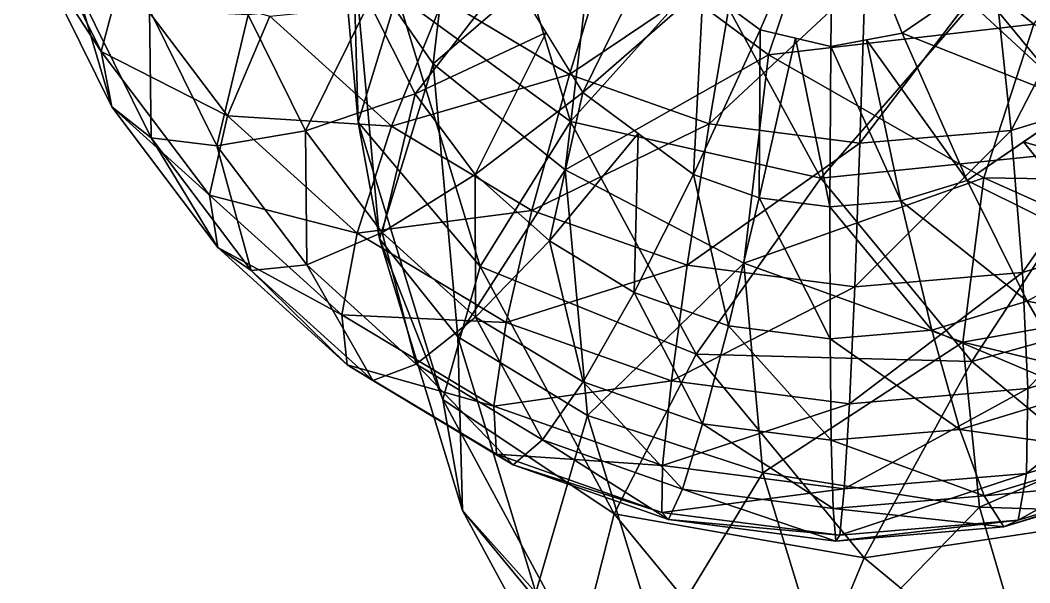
# Model space of a CAD drawing. Extents: x -23.6 to 25, y -17.9 to 25.9.
# Drawn here: x 18.542 to 20.483, y 2.716 to 3.797 of the extents above; entities that cross this region are included whole.
import ezdxf

# ---------------------------------------------------------------- set-up
doc = ezdxf.new("R2010")
doc.units = 0

msp = doc.modelspace()

# ---------------------------------------------------------------- linework, layer by layer
at = {"layer": 'Paume4', "color": 2}
for points in [[(19.33544, 3.7127, -37.1452), (19.39703, 4.23461, -36.93072), (19.18164, 3.93444, -37.68389)], [(19.39703, 4.23461, -36.93072), (19.33544, 3.7127, -37.1452), (19.64514, 3.97918, -36.46228)], [(19.1397, 4.16986, -38.25958), (19.19128, 3.60076, -38.48992), (19.18164, 3.93444, -37.68389)], [(19.19128, 3.60076, -38.48992), (19.1397, 4.16986, -38.25958), (19.26672, 3.84509, -39.05853)], [(19.98034, 3.73022, -36.06134), (20.10552, 4.10156, -35.90625), (19.64514, 3.97918, -36.46228)], [(20.10552, 4.10156, -35.90625), (19.98034, 3.73022, -36.06134), (20.49047, 3.78863, -35.61602)], [(20.49047, 3.78863, -35.61602), (20.66851, 4.03509, -35.51025), (20.10552, 4.10156, -35.90625)], [(19.4497, 4.09252, -39.57659), (19.59973, 3.6018, -39.77203), (19.26672, 3.84509, -39.05853)], [(19.59973, 3.6018, -39.77203), (19.4497, 4.09252, -39.57659), (19.86334, 3.89477, -40.20983)], [(20.63928, 3.55041, -40.81909), (20.39147, 3.85076, -40.70416), (20.95886, 3.98034, -41.04046)], [(19.58972, 3.50946, -36.65533), (19.64514, 3.97918, -36.46228), (19.33544, 3.7127, -37.1452)], [(19.64514, 3.97918, -36.46228), (19.58972, 3.50946, -36.65533), (19.98034, 3.73022, -36.06134)], [(19.23217, 3.37695, -37.90954), (19.18164, 3.93444, -37.68389), (19.19128, 3.60076, -38.48992)], [(19.18164, 3.93444, -37.68389), (19.23217, 3.37695, -37.90954), (19.33544, 3.7127, -37.1452)], [(19.86334, 3.89477, -40.20983), (20.08093, 3.49304, -40.36694), (19.59973, 3.6018, -39.77203)], [(20.08093, 3.49304, -40.36694), (19.86334, 3.89477, -40.20983), (20.39147, 3.85076, -40.70416)], [(19.26672, 3.84509, -39.05853), (19.42626, 3.32336, -39.26629), (19.19128, 3.60076, -38.48992)], [(19.42626, 3.32336, -39.26629), (19.26672, 3.84509, -39.05853), (19.59973, 3.6018, -39.77203)], [(20.39147, 3.85076, -40.70416), (20.63928, 3.55041, -40.81909), (20.08093, 3.49304, -40.36694)], [(20.39422, 3.49407, -35.73895), (20.49047, 3.78863, -35.61602), (19.98034, 3.73022, -36.06134)], [(20.49047, 3.78863, -35.61602), (20.39422, 3.49407, -35.73895), (20.93646, 3.48522, -35.41955)], [(19.9331, 3.32971, -36.22595), (19.98034, 3.73022, -36.06134), (19.58972, 3.50946, -36.65533)], [(19.98034, 3.73022, -36.06134), (19.9331, 3.32971, -36.22595), (20.39422, 3.49407, -35.73895)], [(19.38299, 3.18829, -37.35748), (19.33544, 3.7127, -37.1452), (19.23217, 3.37695, -37.90954)], [(19.33544, 3.7127, -37.1452), (19.38299, 3.18829, -37.35748), (19.58972, 3.50946, -36.65533)], [(19.19128, 3.60076, -38.48992), (19.35412, 3.06823, -38.70208), (19.23217, 3.37695, -37.90954)], [(19.35412, 3.06823, -38.70208), (19.19128, 3.60076, -38.48992), (19.42626, 3.32336, -39.26629)], [(19.59973, 3.6018, -39.77203), (19.84149, 3.15545, -39.94665), (19.42626, 3.32336, -39.26629)], [(19.84149, 3.15545, -39.94665), (19.59973, 3.6018, -39.77203), (20.08093, 3.49304, -40.36694)], [(20.37158, 3.14086, -40.5017), (20.08093, 3.49304, -40.36694), (20.63928, 3.55041, -40.81909)], [(20.63928, 3.55041, -40.81909), (20.94116, 3.30047, -40.91186), (20.37158, 3.14086, -40.5017)], [(19.6325, 3.03759, -36.84637), (19.58972, 3.50946, -36.65533), (19.38299, 3.18829, -37.35748)], [(19.58972, 3.50946, -36.65533), (19.6325, 3.03759, -36.84637), (19.9331, 3.32971, -36.22595)], [(20.08093, 3.49304, -40.36694), (20.37158, 3.14086, -40.5017), (19.84149, 3.15545, -39.94665)], [(20.35418, 3.1784, -35.86877), (20.39422, 3.49407, -35.73895), (19.9331, 3.32971, -36.22595)], [(20.39422, 3.49407, -35.73895), (20.35418, 3.1784, -35.86877), (20.88897, 3.27282, -35.5075)], [(20.88897, 3.27282, -35.5075), (20.93646, 3.48522, -35.41955), (20.39422, 3.49407, -35.73895)], [(19.39172, 2.85522, -38.1173), (19.23217, 3.37695, -37.90954), (19.35412, 3.06823, -38.70208)], [(19.23217, 3.37695, -37.90954), (19.39172, 2.85522, -38.1173), (19.38299, 3.18829, -37.35748)], [(19.42626, 3.32336, -39.26629), (19.68334, 2.84875, -39.45196), (19.35412, 3.06823, -38.70208)], [(19.68334, 2.84875, -39.45196), (19.42626, 3.32336, -39.26629), (19.84149, 3.15545, -39.94665)], [(19.9696, 2.9273, -36.38885), (19.9331, 3.32971, -36.22595), (19.6325, 3.03759, -36.84637)], [(19.9331, 3.32971, -36.22595), (19.9696, 2.9273, -36.38885), (20.35418, 3.1784, -35.86877)], [(20.72558, 2.84771, -40.61053), (20.37158, 3.14086, -40.5017), (20.94116, 3.30047, -40.91186)], [(20.84155, 3.06036, -35.59552), (20.88897, 3.27282, -35.5075), (20.35418, 3.1784, -35.86877)], [(19.53302, 2.69763, -37.55291), (19.38299, 3.18829, -37.35748), (19.39172, 2.85522, -38.1173)], [(19.38299, 3.18829, -37.35748), (19.53302, 2.69763, -37.55291), (19.6325, 3.03759, -36.84637)], [(20.38574, 2.86108, -35.99713), (20.35418, 3.1784, -35.86877), (19.9696, 2.9273, -36.38885)], [(20.35418, 3.1784, -35.86877), (20.38574, 2.86108, -35.99713), (20.84155, 3.06036, -35.59552)], [(19.84149, 3.15545, -39.94665), (20.16442, 2.76403, -40.09643), (19.68334, 2.84875, -39.45196)], [(20.16442, 2.76403, -40.09643), (19.84149, 3.15545, -39.94665), (20.37158, 3.14086, -40.5017)], [(20.37158, 3.14086, -40.5017), (20.72558, 2.84771, -40.61053), (20.16442, 2.76403, -40.09643)], [(19.35412, 3.06823, -38.70208), (19.61651, 2.58374, -38.89154), (19.39172, 2.85522, -38.1173)], [(19.61651, 2.58374, -38.89154), (19.35412, 3.06823, -38.70208), (19.68334, 2.84875, -39.45196)], [(20.8833, 2.84594, -35.68164), (20.84155, 3.06036, -35.59552), (20.38574, 2.86108, -35.99713)], [(19.76751, 2.59594, -37.02227), (19.6325, 3.03759, -36.84637), (19.53302, 2.69763, -37.55291)], [(19.6325, 3.03759, -36.84637), (19.76751, 2.59594, -37.02227), (19.9696, 2.9273, -36.38885)], [(20.08471, 2.55072, -36.53881), (19.9696, 2.9273, -36.38885), (19.76751, 2.59594, -37.02227)], [(19.9696, 2.9273, -36.38885), (20.08471, 2.55072, -36.53881), (20.38574, 2.86108, -35.99713)], [(19.64874, 2.38061, -38.30297), (19.39172, 2.85522, -38.1173), (19.61651, 2.58374, -38.89154)], [(19.39172, 2.85522, -38.1173), (19.64874, 2.38061, -38.30297), (19.53302, 2.69763, -37.55291)], [(20.47406, 2.56243, -36.11614), (20.38574, 2.86108, -35.99713), (20.08471, 2.55072, -36.53881)], [(20.38574, 2.86108, -35.99713), (20.47406, 2.56243, -36.11614), (20.8833, 2.84594, -35.68164)], [(19.68334, 2.84875, -39.45196), (20.02667, 2.43261, -39.6112), (19.61651, 2.58374, -38.89154)], [(20.02667, 2.43261, -39.6112), (19.68334, 2.84875, -39.45196), (20.16442, 2.76403, -40.09643)], [(20.5578, 2.43835, -40.21734), (20.16442, 2.76403, -40.09643), (20.72558, 2.84771, -40.61053)], [(20.92504, 2.63153, -35.7677), (20.8833, 2.84594, -35.68164), (20.47406, 2.56243, -36.11614)], [(20.16442, 2.76403, -40.09643), (20.5578, 2.43835, -40.21734), (20.02667, 2.43261, -39.6112)]]:
    msp.add_3dface(points, dxfattribs=at)
at = {"layer": 'Pouce5', "color": 2}
for points in [[(19.85449, 3.85955, -35.45593), (19.96466, 3.77789, -35.4859), (20.10449, 4.10266, -35.3128)], [(20.10449, 4.10266, -35.3128), (20.10449, 4.10266, -35.3128), (19.96466, 3.77789, -35.4859)], [(19.96466, 3.77789, -35.4859), (20.10046, 3.74584, -35.49481), (20.10449, 4.10266, -35.3128)], [(20.10046, 3.74584, -35.49481), (20.23706, 3.77191, -35.4801), (20.10449, 4.10266, -35.3128)], [(20.10449, 4.10266, -35.3128), (20.10449, 4.10266, -35.3128), (20.10046, 3.74584, -35.49481)], [(20.10449, 4.10266, -35.3128), (20.10449, 4.10266, -35.3128), (20.23706, 3.77191, -35.4801)], [(20.23706, 3.77191, -35.4801), (20.3493, 3.84863, -35.44549), (20.10449, 4.10266, -35.3128)], [(18.54162, 4.05145, -37.17712), (18.6975, 3.73651, -37.30078), (18.565, 3.93884, -36.86029)], [(18.6975, 3.73651, -37.30078), (18.54162, 4.05145, -37.17712), (18.73632, 3.88311, -37.60192)], [(19.59753, 3.69207, -38.29626), (19.35485, 3.83764, -38.2442), (19.68963, 3.98937, -38.43817)], [(19.68963, 3.98937, -38.43817), (19.91906, 3.90875, -38.46411), (19.59753, 3.69207, -38.29626)], [(19.48175, 3.88787, -35.56024), (19.62353, 3.65783, -35.64971), (19.78112, 3.97863, -35.4096)], [(19.85449, 3.85955, -35.45593), (19.78112, 3.97863, -35.4096), (19.62353, 3.65783, -35.64971)], [(20.41381, 3.89788, -38.45367), (20.64526, 3.96832, -38.41802), (20.44677, 3.58477, -38.31445)], [(20.71813, 3.66741, -38.27258), (20.44677, 3.58477, -38.31445), (20.64526, 3.96832, -38.41802)], [(18.71765, 3.63024, -36.98144), (18.565, 3.93884, -36.86029), (18.6975, 3.73651, -37.30078)], [(18.565, 3.93884, -36.86029), (18.71765, 3.63024, -36.98144), (18.65002, 3.86059, -36.55236)], [(19.86651, 3.59753, -38.32666), (19.59753, 3.69207, -38.29626), (19.91906, 3.90875, -38.46411)], [(19.91906, 3.90875, -38.46411), (20.16607, 3.87701, -38.46966), (19.86651, 3.59753, -38.32666)], [(18.73632, 3.88311, -37.60192), (18.94042, 3.61267, -37.70599), (18.6975, 3.73651, -37.30078)], [(18.94042, 3.61267, -37.70599), (18.73632, 3.88311, -37.60192), (19.02166, 3.80444, -37.96264)], [(19.21264, 3.83044, -35.75738), (19.30108, 3.65527, -35.82611), (19.48175, 3.88787, -35.56024)], [(19.55261, 3.77282, -35.60498), (19.48175, 3.88787, -35.56024), (19.30108, 3.65527, -35.82611)], [(20.44677, 3.58477, -38.31445), (20.15625, 3.5603, -38.33312), (20.41381, 3.89788, -38.45367)], [(20.16607, 3.87701, -38.46966), (20.41381, 3.89788, -38.45367), (20.15625, 3.5603, -38.33312)], [(20.15625, 3.5603, -38.33312), (19.86651, 3.59753, -38.32666), (20.16607, 3.87701, -38.46966)], [(18.7937, 3.57037, -36.66632), (18.65002, 3.86059, -36.55236), (18.71765, 3.63024, -36.98144)], [(18.65002, 3.86059, -36.55236), (18.7937, 3.57037, -36.66632), (18.79052, 3.81658, -36.26098)], [(19.62353, 3.65783, -35.64971), (19.83624, 3.50012, -35.70758), (19.85449, 3.85955, -35.45593)], [(19.96466, 3.77789, -35.4859), (19.85449, 3.85955, -35.45593), (19.83624, 3.50012, -35.70758)], [(20.3493, 3.84863, -35.44549), (20.23706, 3.77191, -35.4801), (20.57916, 3.63677, -35.62957)], [(20.57916, 3.63677, -35.62957), (20.72698, 3.86041, -35.53399), (20.3493, 3.84863, -35.44549)], [(18.98022, 3.80664, -35.9934), (19.09039, 3.58392, -36.08087), (19.21264, 3.83044, -35.75738)], [(19.25561, 3.59289, -38.0418), (19.02166, 3.80444, -37.96264), (19.35485, 3.83764, -38.2442)], [(19.30108, 3.65527, -35.82611), (19.21264, 3.83044, -35.75738), (19.09039, 3.58392, -36.08087)], [(19.35485, 3.83764, -38.2442), (19.59753, 3.69207, -38.29626), (19.25561, 3.59289, -38.0418)], [(18.91979, 3.55541, -36.36346), (18.79052, 3.81658, -36.26098), (18.7937, 3.57037, -36.66632)], [(18.79052, 3.81658, -36.26098), (18.91979, 3.55541, -36.36346), (18.98022, 3.80664, -35.9934)], [(19.09039, 3.58392, -36.08087), (18.98022, 3.80664, -35.9934), (18.91979, 3.55541, -36.36346)], [(19.02166, 3.80444, -37.96264), (19.25561, 3.59289, -38.0418), (18.94042, 3.61267, -37.70599)], [(19.30108, 3.65527, -35.82611), (19.41632, 3.5, -35.88592), (19.55261, 3.77282, -35.60498)], [(19.62353, 3.65783, -35.64971), (19.55261, 3.77282, -35.60498), (19.41632, 3.5, -35.88592)], [(19.83624, 3.50012, -35.70758), (19.96252, 3.45574, -35.72186), (19.96466, 3.77789, -35.4859)], [(20.03253, 3.7619, -35.49035), (19.96466, 3.77789, -35.4859), (19.96252, 3.45574, -35.72186)], [(20.23706, 3.77191, -35.4801), (20.16876, 3.75891, -35.48748), (20.3623, 3.48852, -35.69647)], [(20.3623, 3.48852, -35.69647), (20.57916, 3.63677, -35.62957), (20.23706, 3.77191, -35.4801)], [(19.96252, 3.45574, -35.72186), (20.09857, 3.43829, -35.72491), (20.03253, 3.7619, -35.49035)], [(20.10046, 3.74584, -35.49481), (20.03253, 3.7619, -35.49035), (20.09857, 3.43829, -35.72491)], [(20.16876, 3.75891, -35.48748), (20.10046, 3.74584, -35.49481), (20.23492, 3.44976, -35.71612)], [(20.23492, 3.44976, -35.71612), (20.3623, 3.48852, -35.69647), (20.16876, 3.75891, -35.48748)], [(18.6975, 3.73651, -37.30078), (18.90582, 3.46051, -37.40698), (18.71765, 3.63024, -36.98144)], [(18.90582, 3.46051, -37.40698), (18.6975, 3.73651, -37.30078), (18.94042, 3.61267, -37.70599)], [(20.09857, 3.43829, -35.72491), (20.23492, 3.44976, -35.71612), (20.10046, 3.74584, -35.49481)], [(19.52526, 3.43115, -38.09954), (19.25561, 3.59289, -38.0418), (19.59753, 3.69207, -38.29626)], [(19.59753, 3.69207, -38.29626), (19.86651, 3.59753, -38.32666), (19.52526, 3.43115, -38.09954)], [(19.09039, 3.58392, -36.08087), (19.23773, 3.38873, -36.15594), (19.30108, 3.65527, -35.82611)], [(19.41632, 3.5, -35.88592), (19.30108, 3.65527, -35.82611), (19.23773, 3.38873, -36.15594)], [(19.41632, 3.5, -35.88592), (19.5592, 3.37298, -35.93334), (19.62353, 3.65783, -35.64971)], [(19.72985, 3.57897, -35.67864), (19.62353, 3.65783, -35.64971), (19.5592, 3.37298, -35.93334)], [(20.44677, 3.58477, -38.31445), (20.71813, 3.66741, -38.27258), (20.46893, 3.31188, -38.11981)], [(20.7705, 3.40374, -38.0733), (20.46893, 3.31188, -38.11981), (20.71813, 3.66741, -38.27258)], [(18.92181, 3.35986, -37.08544), (18.71765, 3.63024, -36.98144), (18.90582, 3.46051, -37.40698)], [(18.71765, 3.63024, -36.98144), (18.92181, 3.35986, -37.08544), (18.7937, 3.57037, -36.66632)], [(20.57916, 3.63677, -35.62957), (20.4707, 3.56268, -35.66302), (20.78894, 3.46978, -35.85693)], [(18.94042, 3.61267, -37.70599), (19.1892, 3.38781, -37.79016), (18.90582, 3.46051, -37.40698)], [(19.1892, 3.38781, -37.79016), (18.94042, 3.61267, -37.70599), (19.25561, 3.59289, -38.0418)], [(19.25561, 3.59289, -38.0418), (19.52526, 3.43115, -38.09954), (19.1892, 3.38781, -37.79016)], [(19.82415, 3.32611, -38.13342), (19.52526, 3.43115, -38.09954), (19.86651, 3.59753, -38.32666)], [(19.86651, 3.59753, -38.32666), (20.15625, 3.5603, -38.33312), (19.82415, 3.32611, -38.13342)], [(18.91979, 3.55541, -36.36346), (19.09252, 3.32653, -36.45153), (19.09039, 3.58392, -36.08087)], [(19.23773, 3.38873, -36.15594), (19.09039, 3.58392, -36.08087), (19.09252, 3.32653, -36.45153)], [(19.5592, 3.37298, -35.93334), (19.72186, 3.27349, -35.96899), (19.72985, 3.57897, -35.67864)], [(19.83624, 3.50012, -35.70758), (19.72985, 3.57897, -35.67864), (19.72186, 3.27349, -35.96899)], [(20.46893, 3.31188, -38.11981), (20.14611, 3.28472, -38.14056), (20.44677, 3.58477, -38.31445)], [(20.15625, 3.5603, -38.33312), (20.44677, 3.58477, -38.31445), (20.14611, 3.28472, -38.14056)], [(18.98565, 3.3161, -36.76416), (18.7937, 3.57037, -36.66632), (18.92181, 3.35986, -37.08544)], [(18.7937, 3.57037, -36.66632), (18.98565, 3.3161, -36.76416), (18.91979, 3.55541, -36.36346)], [(19.09252, 3.32653, -36.45153), (18.91979, 3.55541, -36.36346), (18.98565, 3.3161, -36.76416)], [(20.14611, 3.28472, -38.14056), (19.82415, 3.32611, -38.13342), (20.15625, 3.5603, -38.33312)], [(20.4707, 3.56268, -35.66302), (20.3623, 3.48852, -35.69647), (20.64276, 3.34912, -35.91052)], [(20.64276, 3.34912, -35.91052), (20.78894, 3.46978, -35.85693), (20.4707, 3.56268, -35.66302)], [(19.23773, 3.38873, -36.15594), (19.41729, 3.22644, -36.21667), (19.41632, 3.5, -35.88592)], [(19.5592, 3.37298, -35.93334), (19.41632, 3.5, -35.88592), (19.41729, 3.22644, -36.21667)], [(19.72186, 3.27349, -35.96899), (19.90325, 3.20977, -35.9895), (19.83624, 3.50012, -35.70758)], [(19.96252, 3.45574, -35.72186), (19.83624, 3.50012, -35.70758), (19.90325, 3.20977, -35.9895)], [(20.3623, 3.48852, -35.69647), (20.23492, 3.44976, -35.71612), (20.47747, 3.25689, -35.95306)], [(20.47747, 3.25689, -35.95306), (20.64276, 3.34912, -35.91052), (20.3623, 3.48852, -35.69647)], [(18.90582, 3.46051, -37.40698), (19.15972, 3.23095, -37.49285), (18.92181, 3.35986, -37.08544)], [(19.15972, 3.23095, -37.49285), (18.90582, 3.46051, -37.40698), (19.1892, 3.38781, -37.79016)], [(19.90325, 3.20977, -35.9895), (20.09863, 3.18469, -35.99389), (19.96252, 3.45574, -35.72186)], [(20.09857, 3.43829, -35.72491), (19.96252, 3.45574, -35.72186), (20.09863, 3.18469, -35.99389)], [(20.23492, 3.44976, -35.71612), (20.09857, 3.43829, -35.72491), (20.29449, 3.20117, -35.98126)], [(20.09863, 3.18469, -35.99389), (20.29449, 3.20117, -35.98126), (20.09857, 3.43829, -35.72491)], [(20.29449, 3.20117, -35.98126), (20.47747, 3.25689, -35.95306), (20.23492, 3.44976, -35.71612)], [(19.47589, 3.21582, -37.85162), (19.1892, 3.38781, -37.79016), (19.52526, 3.43115, -38.09954)], [(19.52526, 3.43115, -38.09954), (19.82415, 3.32611, -38.13342), (19.47589, 3.21582, -37.85162)], [(20.46893, 3.31188, -38.11981), (20.7705, 3.40374, -38.0733), (20.47924, 3.08905, -37.8731)], [(20.79986, 3.18664, -37.82366), (20.47924, 3.08905, -37.8731), (20.7705, 3.40374, -38.0733)], [(19.09252, 3.32653, -36.45153), (19.3031, 3.13623, -36.52276), (19.23773, 3.38873, -36.15594)], [(19.1892, 3.38781, -37.79016), (19.47589, 3.21582, -37.85162), (19.15972, 3.23095, -37.49285)], [(19.41729, 3.22644, -36.21667), (19.23773, 3.38873, -36.15594), (19.3031, 3.13623, -36.52276)], [(19.17053, 3.135, -37.16961), (18.92181, 3.35986, -37.08544), (19.15972, 3.23095, -37.49285)], [(18.92181, 3.35986, -37.08544), (19.17053, 3.135, -37.16961), (18.98565, 3.3161, -36.76416)], [(19.41729, 3.22644, -36.21667), (19.6242, 3.10229, -36.26104), (19.5592, 3.37298, -35.93334)], [(19.72186, 3.27349, -35.96899), (19.5592, 3.37298, -35.93334), (19.6242, 3.10229, -36.26104)], [(20.64276, 3.34912, -35.91052), (20.47747, 3.25689, -35.95306), (20.78991, 3.19616, -36.18774)], [(18.98565, 3.3161, -36.76416), (19.2196, 3.10455, -36.84332), (19.09252, 3.32653, -36.45153)], [(19.3031, 3.13623, -36.52276), (19.09252, 3.32653, -36.45153), (19.2196, 3.10455, -36.84332)], [(19.7937, 3.10412, -37.88757), (19.47589, 3.21582, -37.85162), (19.82415, 3.32611, -38.13342)], [(19.82415, 3.32611, -38.13342), (20.14611, 3.28472, -38.14056), (19.7937, 3.10412, -37.88757)], [(19.2196, 3.10455, -36.84332), (18.98565, 3.3161, -36.76416), (19.17053, 3.135, -37.16961)], [(20.47924, 3.08905, -37.8731), (20.13598, 3.06011, -37.8952), (20.46893, 3.31188, -38.11981)], [(20.14611, 3.28472, -38.14056), (20.46893, 3.31188, -38.11981), (20.13598, 3.06011, -37.8952)], [(20.13598, 3.06011, -37.8952), (19.7937, 3.10412, -37.88757), (20.14611, 3.28472, -38.14056)], [(19.6242, 3.10229, -36.26104), (19.85357, 3.02166, -36.28698), (19.72186, 3.27349, -35.96899)], [(19.90325, 3.20977, -35.9895), (19.72186, 3.27349, -35.96899), (19.85357, 3.02166, -36.28698)], [(20.47747, 3.25689, -35.95306), (20.29449, 3.20117, -35.98126), (20.57983, 3.08123, -36.2409)], [(20.57983, 3.08123, -36.2409), (20.78991, 3.19616, -36.18774), (20.47747, 3.25689, -35.95306)], [(19.15972, 3.23095, -37.49285), (19.45239, 3.05541, -37.5556), (19.17053, 3.135, -37.16961)], [(19.45239, 3.05541, -37.5556), (19.15972, 3.23095, -37.49285), (19.47589, 3.21582, -37.85162)], [(19.3031, 3.13623, -36.52276), (19.54571, 2.99066, -36.57476), (19.41729, 3.22644, -36.21667)], [(19.6242, 3.10229, -36.26104), (19.41729, 3.22644, -36.21667), (19.54571, 2.99066, -36.57476)], [(19.47589, 3.21582, -37.85162), (19.7937, 3.10412, -37.88757), (19.45239, 3.05541, -37.5556)], [(19.85357, 3.02166, -36.28698), (20.10064, 2.98992, -36.29254), (19.90325, 3.20977, -35.9895)], [(20.09863, 3.18469, -35.99389), (19.90325, 3.20977, -35.9895), (20.10064, 2.98992, -36.29254)], [(20.29449, 3.20117, -35.98126), (20.09863, 3.18469, -35.99389), (20.34838, 3.0108, -36.27655)], [(20.10064, 2.98992, -36.29254), (20.34838, 3.0108, -36.27655), (20.09863, 3.18469, -35.99389)], [(20.34838, 3.0108, -36.27655), (20.57983, 3.08123, -36.2409), (20.29449, 3.20117, -35.98126)], [(20.80383, 3.02563, -37.52709), (20.4765, 2.92596, -37.57751), (20.79986, 3.18664, -37.82366)], [(20.47924, 3.08905, -37.8731), (20.79986, 3.18664, -37.82366), (20.4765, 2.92596, -37.57751)], [(19.45721, 2.96301, -37.23107), (19.17053, 3.135, -37.16961), (19.45239, 3.05541, -37.5556)], [(19.17053, 3.135, -37.16961), (19.45721, 2.96301, -37.23107), (19.2196, 3.10455, -36.84332)], [(19.2196, 3.10455, -36.84332), (19.48919, 2.94281, -36.90112), (19.3031, 3.13623, -36.52276)], [(19.54571, 2.99066, -36.57476), (19.3031, 3.13623, -36.52276), (19.48919, 2.94281, -36.90112)], [(19.48919, 2.94281, -36.90112), (19.2196, 3.10455, -36.84332), (19.45721, 2.96301, -37.23107)], [(19.77679, 2.9414, -37.59228), (19.45239, 3.05541, -37.5556), (19.7937, 3.10412, -37.88757)], [(19.54571, 2.99066, -36.57476), (19.81475, 2.89611, -36.60522), (19.6242, 3.10229, -36.26104)], [(19.85357, 3.02166, -36.28698), (19.6242, 3.10229, -36.26104), (19.81475, 2.89611, -36.60522)], [(19.7937, 3.10412, -37.88757), (20.13598, 3.06011, -37.8952), (19.77679, 2.9414, -37.59228)], [(20.4765, 2.92596, -37.57751), (20.12615, 2.89648, -37.60009), (20.47924, 3.08905, -37.8731)], [(20.13598, 3.06011, -37.8952), (20.47924, 3.08905, -37.8731), (20.12615, 2.89648, -37.60009)], [(20.57983, 3.08123, -36.2409), (20.34838, 3.0108, -36.27655), (20.66638, 2.966, -36.55114)], [(19.45239, 3.05541, -37.5556), (19.77679, 2.9414, -37.59228), (19.45721, 2.96301, -37.23107)], [(20.12615, 2.89648, -37.60009), (19.77679, 2.9414, -37.59228), (20.13598, 3.06011, -37.8952)], [(19.81475, 2.89611, -36.60522), (20.10449, 2.85888, -36.61169), (19.85357, 3.02166, -36.28698)], [(20.10064, 2.98992, -36.29254), (19.85357, 3.02166, -36.28698), (20.10449, 2.85888, -36.61169)], [(20.34838, 3.0108, -36.27655), (20.10064, 2.98992, -36.29254), (20.39495, 2.88336, -36.59295)], [(20.39495, 2.88336, -36.59295), (20.66638, 2.966, -36.55114), (20.34838, 3.0108, -36.27655)], [(20.4765, 2.92596, -37.57751), (20.80383, 3.02563, -37.52709), (20.46057, 2.83624, -37.25256)], [(20.78118, 2.93383, -37.20312), (20.46057, 2.83624, -37.25256), (20.80383, 3.02563, -37.52709)], [(19.48919, 2.94281, -36.90112), (19.78814, 2.83776, -36.93493), (19.54571, 2.99066, -36.57476)], [(19.81475, 2.89611, -36.60522), (19.54571, 2.99066, -36.57476), (19.78814, 2.83776, -36.93493)], [(20.10449, 2.85888, -36.61169), (20.39495, 2.88336, -36.59295), (20.10064, 2.98992, -36.29254)], [(19.77508, 2.85131, -37.26702), (19.45721, 2.96301, -37.23107), (19.77679, 2.9414, -37.59228)], [(19.45721, 2.96301, -37.23107), (19.77508, 2.85131, -37.26702), (19.48919, 2.94281, -36.90112)], [(20.66638, 2.966, -36.55114), (20.39495, 2.88336, -36.59295), (20.73449, 2.9154, -36.87487)], [(19.78814, 2.83776, -36.93493), (19.48919, 2.94281, -36.90112), (19.77508, 2.85131, -37.26702)], [(19.77679, 2.9414, -37.59228), (20.12615, 2.89648, -37.60009), (19.77508, 2.85131, -37.26702)], [(20.46057, 2.83624, -37.25256), (20.78118, 2.93383, -37.20312), (20.43292, 2.8236, -36.92132)], [(20.73449, 2.9154, -36.87487), (20.43292, 2.8236, -36.92132), (20.78118, 2.93383, -37.20312)], [(20.12615, 2.89648, -37.60009), (20.4765, 2.92596, -37.57751), (20.11737, 2.80731, -37.27465)], [(20.46057, 2.83624, -37.25256), (20.11737, 2.80731, -37.27465), (20.4765, 2.92596, -37.57751)], [(20.43292, 2.8236, -36.92132), (20.73449, 2.9154, -36.87487), (20.39495, 2.88336, -36.59295)], [(20.11737, 2.80731, -37.27465), (19.77508, 2.85131, -37.26702), (20.12615, 2.89648, -37.60009)], [(19.78814, 2.83776, -36.93493), (20.1101, 2.79638, -36.94213), (19.81475, 2.89611, -36.60522)], [(20.10449, 2.85888, -36.61169), (19.81475, 2.89611, -36.60522), (20.1101, 2.79638, -36.94213)], [(20.39495, 2.88336, -36.59295), (20.10449, 2.85888, -36.61169), (20.43292, 2.8236, -36.92132)], [(20.1101, 2.79638, -36.94213), (20.43292, 2.8236, -36.92132), (20.10449, 2.85888, -36.61169)], [(19.77508, 2.85131, -37.26702), (20.11737, 2.80731, -37.27465), (19.78814, 2.83776, -36.93493)], [(20.1101, 2.79638, -36.94213), (19.78814, 2.83776, -36.93493), (20.11737, 2.80731, -37.27465)], [(20.11737, 2.80731, -37.27465), (20.46057, 2.83624, -37.25256), (20.1101, 2.79638, -36.94213)], [(20.43292, 2.8236, -36.92132), (20.1101, 2.79638, -36.94213), (20.46057, 2.83624, -37.25256)]]:
    msp.add_3dface(points, dxfattribs=at)

doc.saveas('drawing.dxf')
